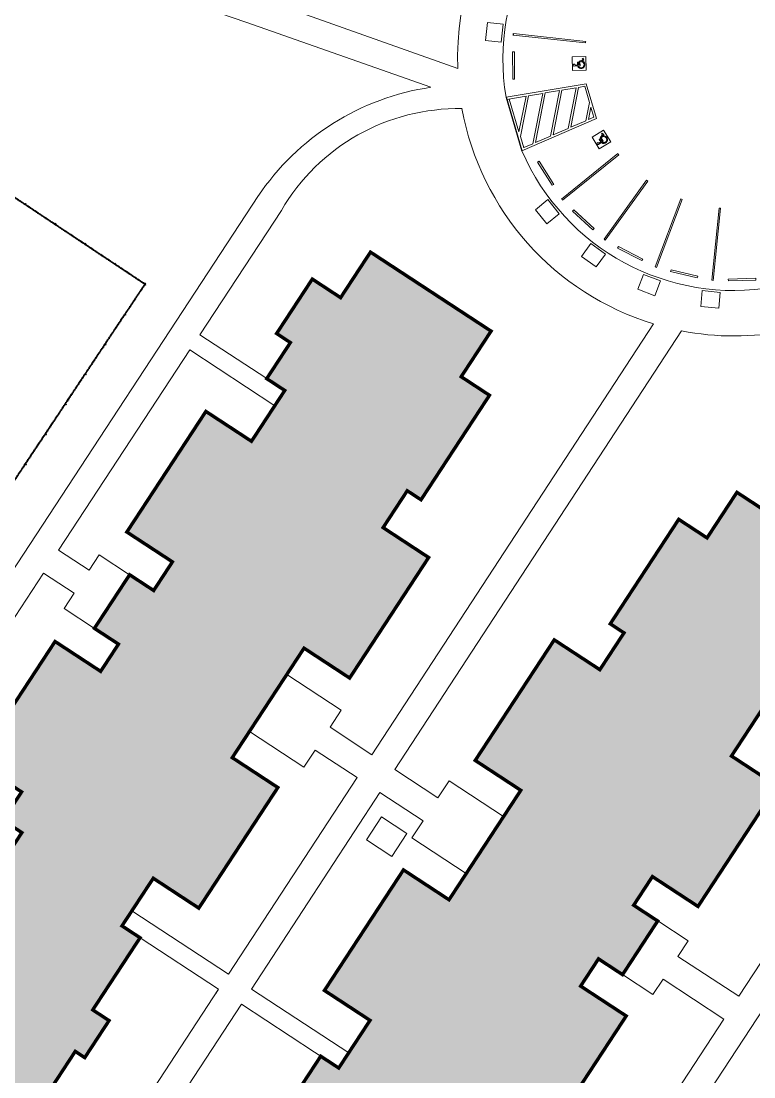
# Model space of a CAD drawing. Header units: feet. Extents: x 6763715 to 6770513, y 1886699 to 1891873.
# Drawn here: x 6766783.7 to 6766945.1, y 1888007.8 to 1888240.4 of the extents above; entities that cross this region are included whole.
import ezdxf

# ---------------------------------------------------------------- set-up
doc = ezdxf.new("R2010")
doc.units = ezdxf.units.FT
doc.header["$LTSCALE"] = 48
doc.header["$MEASUREMENT"] = 0
doc.layers.get('0').update_dxf_attribs({"lineweight": 0})
doc.layers.add('0-STRIPING', color=1, linetype='Continuous')
doc.layers.add('C-BLDG', color=7, linetype='Continuous')
for name, color, linetype, lineweight in [('C-BLDG-HTCH', 253, 'Continuous', 0), ('C-PKNG-STRP', 3, 'Continuous', 0), ('C-ROAD', 5, 'Continuous', 0), ('FENCE', 6, 'CLFN', 0), ('Handicap signs', 5, 'Continuous', 0), ('L-SITE-WALK', 6, 'Continuous', 0)]:
    doc.layers.add(name, color=color, linetype=linetype, lineweight=lineweight)
doc.styles.get("Standard").update_dxf_attribs({"font": 'arial.ttf'})
doc.linetypes.add('CLFN', pattern='A,0.25,0.1,["X",Standard,S=0.12,R=0,X=0,Y=-0.09],0.1,0.25', length=0.7)

# ---------------------------------------------------------------- blocks, each defined once
blk = doc.blocks.new('CRSTP')
for p, q in [((35.3, 9.8), (-35.9, -4.8)), ((35.9, 4.8), (-34.9, -9.7)), ((35.9, 4.8), (35.3, 9.8)), ((-34.9, -9.7), (-35.9, -4.8))]:
    blk.add_line(p, q)
blk = doc.blocks.new('A$C63C72EB0')
at = {"layer": 'FENCE', "lineweight": 25}
for p, q in [((1, 1.5), (5, 1.5)), ((1, 0.5), (5, 0.5)), ((5.5, 1.5), (9.5, 1.5)), ((5.5, 0.5), (9.5, 0.5)), ((10, 1.5), (14, 1.5)), ((10, 0.5), (14, 0.5)), ((14.5, 1.5), (18.5, 1.5)), ((14.5, 0.5), (18.5, 0.5)), ((19, 1.5), (23, 1.5)), ((19, 0.5), (23, 0.5)), ((23.5, 1.5), (27.5, 1.5)), ((23.5, 0.5), (27.5, 0.5)), ((28, 1.5), (32, 1.5)), ((28, 0.5), (32, 0.5)), ((32.5, 1.5), (36.5, 1.5)), ((32.5, 0.5), (36.5, 0.5)), ((37, 1.5), (41, 1.5)), ((37, 0.5), (41, 0.5)), ((41.5, 1.5), (45.5, 1.5)), ((41.5, 0.5), (45.5, 0.5)), ((46, 1.5), (50, 1.5)), ((46, 0.5), (50, 0.5)), ((50.5, 1.5), (54.5, 1.5)), ((50.5, 0.5), (54.5, 0.5)), ((55, 1.5), (59, 1.5)), ((55, 0.5), (59, 0.5)), ((59.5, 1.5), (63.5, 1.5)), ((59.5, 0.5), (63.5, 0.5)), ((64, 1.5), (68, 1.5)), ((64, 0.5), (68, 0.5)), ((68.5, 1.5), (72.5, 1.5)), ((68.5, 0.5), (72.5, 0.5)), ((73, 1.5), (77, 1.5)), ((73, 0.5), (77, 0.5)), ((77.5, 1.5), (81.5, 1.5)), ((77.5, 0.5), (81.5, 0.5)), ((82, 1.5), (86, 1.5)), ((82, 0.5), (86, 0.5)), ((86.5, 1.5), (90.5, 1.5)), ((86.5, 0.5), (90.5, 0.5)), ((91, 1.5), (95, 1.5)), ((91, 0.5), (95, 0.5))]:
    blk.add_line(p, q, dxfattribs=at)
for points in [[(0, 4), (0, 0), (1, 0), (1, 4), (0, 4)], [(5, 2), (5, 0), (5.5, 0), (5.5, 2), (5, 2)], [(9.5, 2), (9.5, 0), (10, 0), (10, 2), (9.5, 2)], [(14, 2), (14, 0), (14.5, 0), (14.5, 2), (14, 2)], [(18.5, 2), (18.5, 0), (19, 0), (19, 2), (18.5, 2)], [(23, 2), (23, 0), (23.5, 0), (23.5, 2), (23, 2)], [(27.5, 2), (27.5, 0), (28, 0), (28, 2), (27.5, 2)], [(32, 2), (32, 0), (32.5, 0), (32.5, 2), (32, 2)], [(36.5, 2), (36.5, 0), (37, 0), (37, 2), (36.5, 2)], [(41, 2), (41, 0), (41.5, 0), (41.5, 2), (41, 2)], [(45.5, 2), (45.5, 0), (46, 0), (46, 2), (45.5, 2)], [(50, 2), (50, 0), (50.5, 0), (50.5, 2), (50, 2)], [(54.5, 2), (54.5, 0), (55, 0), (55, 2), (54.5, 2)], [(59, 2), (59, 0), (59.5, 0), (59.5, 2), (59, 2)], [(63.5, 2), (63.5, 0), (64, 0), (64, 2), (63.5, 2)], [(68, 2), (68, 0), (68.5, 0), (68.5, 2), (68, 2)], [(72.5, 2), (72.5, 0), (73, 0), (73, 2), (72.5, 2)], [(77, 2), (77, 0), (77.5, 0), (77.5, 2), (77, 2)], [(81.5, 2), (81.5, 0), (82, 0), (82, 2), (81.5, 2)], [(86, 2), (86, 0), (86.5, 0), (86.5, 2), (86, 2)], [(90.5, 2), (90.5, 0), (91, 0), (91, 2), (90.5, 2)]]:
    blk.add_lwpolyline(points, dxfattribs=at)

msp = doc.modelspace()

# ---------------------------------------------------------------- hatches: boundary and pattern name
at = {"layer": 'C-BLDG-HTCH'}
h = msp.add_hatch(color=256, dxfattribs=at)
h.paths.add_polyline_path([(6766963.42, 1887822.84), (6766953.4, 1887829.44), (6766935.93, 1887802.93), (6766945.95, 1887796.33), (6766937.3, 1887783.26), (6766920.62, 1887794.25), (6766928.29, 1887805.81), (6766922.03, 1887809.94), (6766928.63, 1887819.96), (6766902.12, 1887837.43), (6766895.52, 1887827.41), (6766887.41, 1887832.75), (6766889.41, 1887835.78), (6766866.44, 1887850.92), (6766862.34, 1887844.69), (6766852.32, 1887851.3), (6766834.84, 1887824.79), (6766844.86, 1887818.18), (6766840.76, 1887811.96), (6766860.66, 1887798.84), (6766865.23, 1887805.79), (6766876.41, 1887798.49), (6766869.8, 1887788.47), (6766896.31, 1887771), (6766902.92, 1887781.02), (6766909.14, 1887776.91), (6766912.05, 1887781.33), (6766928.79, 1887770.3), (6766921.34, 1887758.99), (6766931.74, 1887752.14), (6766931.19, 1887751.3), (6766943.65, 1887743.09), (6766944.2, 1887743.92), (6766954.59, 1887737.07), (6766972.26, 1887763.85), (6766967.94, 1887766.7), (6766974.89, 1887777.25), (6766984.91, 1887770.65), (6767002.38, 1887797.15), (6766992.43, 1887803.86), (6766996.52, 1887810.05), (6767001.94, 1887806.48), (6767009.85, 1887818.48), (6767004.43, 1887822.06), (6767008.37, 1887828.04), (6767018.39, 1887821.44), (6767035.86, 1887847.95), (6767025.84, 1887854.55), (6767032.8, 1887865.1), (6767037.12, 1887862.25), (6767054.78, 1887889.04), (6767044.38, 1887895.89), (6767044.93, 1887896.73), (6767032.46, 1887904.94), (6767031.91, 1887904.11), (6767021.51, 1887910.97), (6767014.06, 1887899.67), (6766997.36, 1887910.67), (6767000.27, 1887915.08), (6766994.04, 1887919.19), (6767000.65, 1887929.21), (6766974.14, 1887946.68), (6766967.54, 1887936.66), (6766956.39, 1887944.08), (6766960.97, 1887951.02), (6766941.07, 1887964.14), (6766936.97, 1887957.91), (6766926.95, 1887964.52), (6766909.47, 1887938.01), (6766919.49, 1887931.4), (6766915.39, 1887925.18), (6766938.35, 1887910.04), (6766940.35, 1887913.06), (6766948.46, 1887907.72), (6766941.85, 1887897.7), (6766968.36, 1887880.23), (6766974.97, 1887890.25), (6766980.95, 1887886.3), (6766981.23, 1887886.12), (6766988.83, 1887897.73), (6767005.53, 1887886.72), (6766996.9, 1887873.63), (6766986.88, 1887880.23), (6766969.41, 1887853.72), (6766979.43, 1887847.12), (6766963.49, 1887822.94)])
h.paths.add_polyline_path([(6766862.37, 1887943.39), (6766852.34, 1887949.97), (6766848.64, 1887944.33), (6766824.59, 1887960.09), (6766828.29, 1887965.73), (6766818.26, 1887972.31), (6766823.6, 1887980.47), (6766825.69, 1887979.1), (6766832.41, 1887989.34), (6766830.32, 1887990.71), (6766835.67, 1887998.87), (6766839.25, 1887996.51), (6766849.67, 1888012.4), (6766853.64, 1888009.8), (6766860.53, 1888020.3), (6766850.49, 1888026.88), (6766867.9, 1888053.43), (6766877.93, 1888046.85), (6766893.74, 1888070.96), (6766883.7, 1888077.54), (6766901.11, 1888104.09), (6766911.15, 1888097.52), (6766916.47, 1888105.63), (6766913.44, 1888107.62), (6766928.52, 1888130.63), (6766934.76, 1888126.54), (6766941.34, 1888136.58), (6766967.89, 1888119.17), (6766961.31, 1888109.13), (6766967.55, 1888105.04), (6766959.69, 1888093.06), (6766956.66, 1888095.04), (6766951.45, 1888087.1), (6766947.48, 1888089.7), (6766940.14, 1888078.51), (6766950.18, 1888071.93), (6766932.77, 1888045.38), (6766922.73, 1888051.96), (6766918.6, 1888045.65), (6766923.89, 1888042.18), (6766916.15, 1888030.36), (6766910.85, 1888033.84), (6766906.92, 1888027.84), (6766916.96, 1888021.26), (6766899.55, 1887994.71), (6766889.52, 1888001.29), (6766885.43, 1887995.05), (6766881.28, 1887997.77), (6766873.28, 1887985.56), (6766873.32, 1887985.54), (6766881.4, 1887980.24), (6766876.19, 1887972.3), (6766879.78, 1887969.95), (6766874.44, 1887961.79), (6766872.34, 1887963.16), (6766865.63, 1887952.92), (6766867.72, 1887951.55), (6766862.37, 1887943.39), (6766867.72, 1887951.55)])
h.paths.add_polyline_path([(6766741.53, 1888022.62), (6766751.56, 1888016.04), (6766747.86, 1888010.39), (6766771.91, 1887994.63), (6766775.61, 1888000.27), (6766785.64, 1887993.7), (6766790.99, 1888001.85), (6766788.9, 1888003.22), (6766795.61, 1888013.47), (6766797.7, 1888012.09), (6766803.05, 1888020.25), (6766799.46, 1888022.6), (6766809.88, 1888038.49), (6766805.9, 1888041.1), (6766812.79, 1888051.59), (6766822.82, 1888045.01), (6766840.23, 1888071.57), (6766830.19, 1888078.15), (6766846, 1888102.26), (6766856.04, 1888095.68), (6766873.44, 1888122.23), (6766863.41, 1888128.81), (6766868.73, 1888136.93), (6766871.76, 1888134.94), (6766886.84, 1888157.95), (6766880.61, 1888162.04), (6766887.19, 1888172.08), (6766860.63, 1888189.48), (6766854.05, 1888179.45), (6766847.82, 1888183.54), (6766839.96, 1888171.55), (6766842.99, 1888169.56), (6766837.78, 1888161.62), (6766841.75, 1888159.01), (6766834.42, 1888147.82), (6766824.38, 1888154.4), (6766806.97, 1888127.84), (6766817.01, 1888121.27), (6766812.88, 1888114.96), (6766807.58, 1888118.43), (6766799.83, 1888106.62), (6766805.13, 1888103.15), (6766801.2, 1888097.15), (6766791.16, 1888103.73), (6766773.76, 1888077.18), (6766783.79, 1888070.6), (6766779.7, 1888064.36), (6766783.85, 1888061.64), (6766775.85, 1888049.44), (6766775.82, 1888049.46), (6766767.73, 1888054.76), (6766762.52, 1888046.82), (6766758.93, 1888049.17), (6766753.59, 1888041.01), (6766755.68, 1888039.64), (6766748.96, 1888029.4), (6766746.87, 1888030.77), (6766741.53, 1888022.62), (6766746.87, 1888030.77)])
h.paths.add_polyline_path([(6766800.47, 1887926.03), (6766793.89, 1887916), (6766787.66, 1887920.08), (6766779.8, 1887908.1), (6766782.83, 1887906.11), (6766777.62, 1887898.16), (6766781.59, 1887895.56), (6766774.25, 1887884.37), (6766764.22, 1887890.95), (6766746.81, 1887864.39), (6766756.85, 1887857.81), (6766752.71, 1887851.51), (6766749.58, 1887853.56), (6766741.83, 1887841.75), (6766744.97, 1887839.69), (6766741.04, 1887833.7), (6766731, 1887840.28), (6766713.6, 1887813.73), (6766723.63, 1887807.15), (6766719.54, 1887800.91), (6766724.42, 1887797.71), (6766716.42, 1887785.51), (6766707.57, 1887791.31), (6766702.36, 1887783.36), (6766698.77, 1887785.72), (6766693.43, 1887777.56), (6766695.52, 1887776.19), (6766688.8, 1887765.95), (6766686.71, 1887767.32), (6766681.37, 1887759.16), (6766691.4, 1887752.59), (6766687.7, 1887746.94), (6766711.74, 1887731.18), (6766715.45, 1887736.82), (6766725.48, 1887730.24), (6766730.83, 1887738.4), (6766728.74, 1887739.77), (6766735.45, 1887750.01), (6766737.54, 1887748.64), (6766742.89, 1887756.8), (6766739.3, 1887759.15), (6766749.72, 1887775.04), (6766745.74, 1887777.64), (6766752.62, 1887788.14), (6766762.66, 1887781.56), (6766780.07, 1887808.11), (6766770.03, 1887814.69), (6766785.84, 1887838.81), (6766795.88, 1887832.23), (6766813.28, 1887858.78), (6766803.25, 1887865.36), (6766808.57, 1887873.48), (6766811.6, 1887871.49), (6766826.68, 1887894.5), (6766820.45, 1887898.59), (6766827.02, 1887908.62)])
h.paths.add_polyline_path([(6766610.33, 1888050.68), (6766603.76, 1888040.64), (6766597.52, 1888044.73), (6766589.66, 1888032.74), (6766592.33, 1888030.99), (6766587.13, 1888023.05), (6766591.46, 1888020.21), (6766584.12, 1888009.01), (6766574.08, 1888015.59), (6766556.67, 1887989.04), (6766566.71, 1887982.46), (6766558.49, 1887969.92), (6766548.45, 1887976.5), (6766531.04, 1887949.94), (6766541.08, 1887943.36), (6766532.86, 1887930.82), (6766522.82, 1887937.4), (6766505.41, 1887910.85), (6766515.45, 1887904.27), (6766511.36, 1887898.03), (6766515.78, 1887895.13), (6766504.81, 1887878.41), (6766493.49, 1887885.83), (6766486.66, 1887875.41), (6766485.83, 1887875.95), (6766477.64, 1887863.47), (6766478.48, 1887862.92), (6766471.66, 1887852.51), (6766498.48, 1887834.91), (6766501.32, 1887839.24), (6766511.89, 1887832.32), (6766505.31, 1887822.28), (6766531.86, 1887804.87), (6766538.44, 1887814.91), (6766544.75, 1887810.77), (6766542.6, 1887807.5), (6766554.62, 1887799.62), (6766556.77, 1887802.89), (6766562.76, 1887798.96), (6766556.18, 1887788.93), (6766582.74, 1887771.52), (6766589.31, 1887781.56), (6766599.88, 1887774.63), (6766597.04, 1887770.3), (6766623.88, 1887752.72), (6766630.71, 1887763.13), (6766631.54, 1887762.58), (6766639.73, 1887775.06), (6766638.89, 1887775.61), (6766645.72, 1887786.03), (6766634.4, 1887793.45), (6766645.37, 1887810.18), (6766649.79, 1887807.28), (6766653.87, 1887813.52), (6766663.91, 1887806.94), (6766681.32, 1887833.49), (6766671.28, 1887840.07), (6766679.51, 1887852.62), (6766689.54, 1887846.04), (6766706.95, 1887872.59), (6766696.91, 1887879.17), (6766705.14, 1887891.71), (6766715.17, 1887885.14), (6766732.58, 1887911.69), (6766722.54, 1887918.27), (6766729.88, 1887929.46), (6766734.21, 1887926.62), (6766739.42, 1887934.57), (6766742.09, 1887932.81), (6766749.95, 1887944.8), (6766743.71, 1887948.89), (6766750.29, 1887958.93), (6766723.74, 1887976.33), (6766717.16, 1887966.3), (6766710.92, 1887970.39), (6766695.84, 1887947.38), (6766698.87, 1887945.39), (6766693.55, 1887937.27), (6766683.52, 1887943.85), (6766666.11, 1887917.3), (6766676.14, 1887910.72), (6766667.92, 1887898.18), (6766657.88, 1887904.76), (6766640.48, 1887878.2), (6766650.51, 1887871.62), (6766642.29, 1887859.08), (6766632.25, 1887865.66), (6766614.85, 1887839.1), (6766624.88, 1887832.53), (6766620.79, 1887826.29), (6766632.4, 1887818.68), (6766621.43, 1887801.95), (6766608.32, 1887810.55), (6766614.9, 1887820.59), (6766588.35, 1887837.99), (6766581.77, 1887827.96), (6766557.45, 1887843.9), (6766564.03, 1887853.94), (6766537.47, 1887871.34), (6766530.89, 1887861.31), (6766517.78, 1887869.9), (6766528.75, 1887886.63), (6766540.35, 1887879.02), (6766544.44, 1887885.26), (6766554.48, 1887878.68), (6766571.88, 1887905.23), (6766561.85, 1887911.81), (6766570.07, 1887924.36), (6766580.11, 1887917.78), (6766597.51, 1887944.33), (6766587.48, 1887950.91), (6766595.7, 1887963.46), (6766605.74, 1887956.88), (6766623.15, 1887983.43), (6766613.11, 1887990.01), (6766618.43, 1887998.13), (6766621.46, 1887996.14), (6766636.55, 1888019.15), (6766630.31, 1888023.23), (6766636.89, 1888033.27)])

# ---------------------------------------------------------------- linework, layer by layer
at = {"layer": '0-STRIPING'}
msp.add_line((6766890.5, 1888223.6), (6766893.99, 1888211.78), dxfattribs=at)
msp.add_lwpolyline([(6766892.09, 1888237.26, -0.001701), (6766892.13, 1888237.59, -0.001701)], format="xyb", dxfattribs=at)
at = {"layer": 'C-BLDG', "const_width": 0.75}
for points in [[(6766788.9, 1888003.22), (6766795.61, 1888013.47), (6766797.7, 1888012.09), (6766803.05, 1888020.25), (6766799.46, 1888022.6), (6766809.88, 1888038.49), (6766805.9, 1888041.1), (6766812.79, 1888051.59), (6766822.82, 1888045.01), (6766840.23, 1888071.57), (6766830.19, 1888078.15), (6766846, 1888102.26), (6766856.04, 1888095.68), (6766873.44, 1888122.23), (6766863.41, 1888128.81), (6766868.73, 1888136.93), (6766871.76, 1888134.94), (6766886.84, 1888157.95), (6766880.61, 1888162.04), (6766887.19, 1888172.08), (6766860.63, 1888189.48), (6766854.05, 1888179.45), (6766847.82, 1888183.54), (6766839.96, 1888171.55), (6766842.99, 1888169.56), (6766837.78, 1888161.62), (6766841.75, 1888159.01), (6766834.42, 1888147.82), (6766824.38, 1888154.4), (6766806.97, 1888127.84), (6766817.01, 1888121.27), (6766812.88, 1888114.96), (6766807.58, 1888118.43), (6766799.83, 1888106.62), (6766805.13, 1888103.15), (6766801.2, 1888097.15), (6766791.16, 1888103.73), (6766773.76, 1888077.18), (6766783.79, 1888070.6), (6766779.7, 1888064.36), (6766783.85, 1888061.64), (6766775.85, 1888049.44)], [(6766839.25, 1887996.51), (6766849.67, 1888012.4), (6766853.64, 1888009.8), (6766860.53, 1888020.3), (6766850.49, 1888026.88), (6766867.9, 1888053.43), (6766877.93, 1888046.85), (6766893.74, 1888070.96), (6766883.7, 1888077.54), (6766901.11, 1888104.09), (6766911.15, 1888097.52), (6766916.47, 1888105.63), (6766913.44, 1888107.62), (6766928.52, 1888130.63), (6766934.76, 1888126.54), (6766941.34, 1888136.58), (6766967.89, 1888119.17)], [(6766947.48, 1888089.7), (6766940.14, 1888078.51), (6766950.18, 1888071.93), (6766932.77, 1888045.38), (6766922.73, 1888051.96), (6766918.6, 1888045.65), (6766923.89, 1888042.18), (6766916.15, 1888030.36), (6766910.85, 1888033.84), (6766906.92, 1888027.84), (6766916.96, 1888021.26), (6766899.55, 1887994.71)]]:
    msp.add_lwpolyline(points, dxfattribs=at)
at = {"layer": 'C-PKNG-STRP'}
for p, q in [((6766908, 1888235.54), (6766892.09, 1888237.26)), ((6766908.03, 1888235.87), (6766892.12, 1888237.59)), ((6766908.17, 1888226.55), (6766890.5, 1888223.6)), ((6766905.94, 1888225.67), (6766902.78, 1888225.15)), ((6766905.94, 1888225.67), (6766904.18, 1888216.72)), ((6766906.47, 1888225.76), (6766904.74, 1888216.96)), ((6766907.82, 1888225.99), (6766906.47, 1888225.76)), ((6766907.82, 1888225.99), (6766908.87, 1888222.43)), ((6766908.17, 1888226.55), (6766910.44, 1888218.88)), ((6766894.89, 1888223.83), (6766890.65, 1888223.12)), ((6766894.89, 1888223.83), (6766893.34, 1888215.98)), ((6766895.41, 1888223.91), (6766893.65, 1888214.94)), ((6766898.56, 1888224.44), (6766895.41, 1888223.91)), ((6766898.56, 1888224.44), (6766896.38, 1888213.35)), ((6766899.1, 1888224.53), (6766896.95, 1888213.6)), ((6766899.09, 1888224.53), (6766897.84, 1888218.17)), ((6766902.25, 1888225.06), (6766899.09, 1888224.53)), ((6766902.25, 1888225.06), (6766900.28, 1888215.04)), ((6766902.78, 1888225.15), (6766900.84, 1888215.28)), ((6766908.87, 1888222.43), (6766908.08, 1888218.41)), ((6766909.17, 1888221.39), (6766908.63, 1888218.65)), ((6766909.17, 1888221.39), (6766909.83, 1888219.17)), ((6766910.43, 1888218.88), (6766893.99, 1888211.78)), ((6766909.83, 1888219.17), (6766908.63, 1888218.65)), ((6766904.18, 1888216.72), (6766900.84, 1888215.28)), ((6766908.08, 1888218.41), (6766904.74, 1888216.96)), ((6766900.28, 1888215.04), (6766896.95, 1888213.6)), ((6766896.4, 1888213.36), (6766894.39, 1888212.49)), ((6766915.11, 1888211.19), (6766902.73, 1888201.16)), ((6766915.32, 1888210.93), (6766902.94, 1888200.9)), ((6766921.42, 1888205.31), (6766912.08, 1888192.31)), ((6766921.69, 1888205.11), (6766912.35, 1888192.12)), ((6766921.42, 1888205.31), (6766921.69, 1888205.11)), ((6766921.42, 1888205.31), (6766921.69, 1888205.11)), ((6766928.99, 1888201.2), (6766923.33, 1888186.23)), ((6766929.3, 1888201.08), (6766923.65, 1888186.11)), ((6766929.3, 1888201.08), (6766928.99, 1888201.2)), ((6766937.42, 1888199.18), (6766935.78, 1888183.27)), ((6766937.75, 1888199.15), (6766936.11, 1888183.23)), ((6766937.75, 1888199.15), (6766937.42, 1888199.18)), ((6766912.08, 1888192.31), (6766912.35, 1888192.12)), ((6766923.33, 1888186.23), (6766923.65, 1888186.11)), ((6766935.78, 1888183.27), (6766936.11, 1888183.23))]:
    msp.add_line(p, q, dxfattribs=at)
for points in [[(6766908, 1888235.54, -0.002525), (6766908.03, 1888235.87, -0.002525)], [(6766915.11, 1888211.19, 0.002525), (6766915.32, 1888210.93, 0.002525)], [(6766902.73, 1888201.16, 0.001701), (6766902.95, 1888200.9, 0.001701)]]:
    msp.add_lwpolyline(points, format="xyb", dxfattribs=at)
for points in [[(6766893.34, 1888215.98), (6766891.18, 1888223.13), (6766891.18, 1888223.13), (6766893.34, 1888215.98)], [(6766893.65, 1888214.94), (6766894.39, 1888212.48), (6766894.39, 1888212.48), (6766893.65, 1888214.94)]]:
    msp.add_lwpolyline(points, close=True, dxfattribs=at)
at = {"layer": 'C-ROAD'}
for points in [[(6766890.5, 1888223.6, -0.343058), (6766920.27, 1888278.69, -0.343058)], [(6766949.54, 1888181.79, -0.347223), (6766893.99, 1888211.78)]]:
    msp.add_lwpolyline(points, format="xyb", dxfattribs=at)
msp.add_lwpolyline([(6766890.5, 1888223.6), (6766890.5, 1888223.6), (6766893.99, 1888211.78), (6766893.99, 1888211.78)], close=True, dxfattribs=at)
at = {"layer": 'FENCE'}
msp.add_lwpolyline([(6766806.73, 1888175.62), (6766806.45, 1888175.8), (6766806.5, 1888175.87), (6766806.78, 1888175.69), (6766806.73, 1888175.62)], dxfattribs=at)
at = {"layer": 'Handicap signs'}
for p, q in [((6766905.12, 1888229.49), (6766905.06, 1888232.49)), ((6766905.5, 1888230.42), (6766906.78, 1888230.53)), ((6766905.71, 1888230.63), (6766906.22, 1888230.68)), ((6766906.21, 1888231.29), (6766906.22, 1888230.68)), ((6766906.4, 1888231.29), (6766906.21, 1888231.29)), ((6766906.28, 1888230.36), (6766906.47, 1888230.38)), ((6766906.41, 1888230.69), (6766906.4, 1888231.29)), ((6766906.41, 1888230.69), (6766906.58, 1888230.71)), ((6766907.37, 1888231.84), (6766906.56, 1888231.52)), ((6766906.56, 1888231.52), (6766906.58, 1888230.71)), ((6766906.77, 1888231.39), (6766907.63, 1888231.74)), ((6766906.78, 1888230.53), (6766906.77, 1888231.39)), ((6766907.13, 1888231.42), (6766907.38, 1888231.52)), ((6766907.26, 1888232.1), (6766907.44, 1888232.17)), ((6766907.37, 1888231.84), (6766907.26, 1888232.1)), ((6766907.63, 1888231.74), (6766907.44, 1888232.17)), ((6766910.99, 1888212.2), (6766909.43, 1888214.76)), ((6766910.85, 1888213.19), (6766911.91, 1888213.93)), ((6766911.2, 1888214.4), (6766911.03, 1888214.3)), ((6766911.03, 1888214.3), (6766911.35, 1888213.78)), ((6766911.51, 1888213.89), (6766911.2, 1888214.4)), ((6766911.76, 1888215.36), (6766911.22, 1888214.68)), ((6766911.22, 1888214.68), (6766911.64, 1888213.98)), ((6766911.46, 1888214.67), (6766912.03, 1888215.4)), ((6766911.91, 1888213.93), (6766911.46, 1888214.67)), ((6766911.51, 1888213.89), (6766911.64, 1888213.98)), ((6766911.53, 1888215.52), (6766911.65, 1888215.68)), ((6766911.76, 1888215.36), (6766911.53, 1888215.52)), ((6766912.03, 1888215.4), (6766911.65, 1888215.68)), ((6766911.76, 1888214.88), (6766911.93, 1888215.09)), ((6766910.93, 1888213.48), (6766911.35, 1888213.78)), ((6766911.56, 1888213.53), (6766911.72, 1888213.64))]:
    msp.add_line(p, q, dxfattribs=at)
for points in [[(6766905.12, 1888229.49), (6766908.11, 1888229.55), (6766908.06, 1888232.55), (6766905.06, 1888232.49)], [(6766910.99, 1888212.2), (6766913.55, 1888213.75), (6766911.99, 1888216.32), (6766909.43, 1888214.76)]]:
    msp.add_lwpolyline(points, close=True, dxfattribs=at)
for centre, radius, start, end in [((6766905.49, 1888230.64), 0.214, 359.5216, 278.3968), ((6766907.02, 1888230.76), 0.841, 208.5197, 64.5647), ((6766907.02, 1888230.76), 0.668, 215.2269, 80.4797), ((6766912, 1888214.25), 0.841, 238.6891, 94.7341), ((6766912, 1888214.25), 0.668, 245.3963, 110.6491), ((6766910.74, 1888213.38), 0.214, 29.6911, 308.5662)]:
    msp.add_arc(centre, radius, start, end, dxfattribs=at)
at = {"layer": 'L-SITE-WALK', "lineweight": 0}
for p, q in [((6766833.43, 1888240.05), (6766753.83, 1888267.31)), ((6766879.84, 1888229.92), (6766841.99, 1888243.37)), ((6766873.95, 1888225.77), (6766833.43, 1888240.05)), ((6766765.3, 1888094.14), (6766835.99, 1888201.97)), ((6766823.04, 1888171.28), (6766841.01, 1888198.68)), ((6766837.78, 1888161.62), (6766823.04, 1888171.28)), ((6766791.93, 1888123.83), (6766820.85, 1888167.93)), ((6766839.57, 1888155.66), (6766820.85, 1888167.93)), ((6766718.02, 1888011.07), (6766788.64, 1888118.81)), ((6766929.68, 1887996.2), (6766966.23, 1888051.96)), ((6766867.79, 1887912.74), (6766938.48, 1888020.58))]:
    msp.add_line(p, q, dxfattribs=at)
for points in [[(6766886.41, 1888240.07), (6766885.97, 1888236.09), (6766889.44, 1888235.71), (6766889.89, 1888239.68), (6766886.41, 1888240.07)], [(6766899.49, 1888195.72), (6766896.96, 1888198.82), (6766899.67, 1888201.03), (6766902.2, 1888197.93), (6766899.49, 1888195.72)], [(6766910.36, 1888186.21), (6766907.11, 1888188.54), (6766909.16, 1888191.38), (6766912.4, 1888189.05), (6766910.36, 1888186.21)], [(6766923.24, 1888179.85), (6766924.49, 1888183.16), (6766920.75, 1888184.58), (6766919.51, 1888181.3), (6766923.24, 1888179.85)], [(6766933.36, 1888177.48), (6766937.34, 1888177.12), (6766937.67, 1888180.61), (6766933.71, 1888181), (6766933.36, 1888177.48)], [(6766922.97, 1888173.67), (6766860.96, 1888078.8)], [(6766929.13, 1888172.13), (6766865.98, 1888075.51)], [(6766791.93, 1888123.83), (6766798.66, 1888119.42), (6766800.89, 1888122.82), (6766807.58, 1888118.43), (6766799.83, 1888106.62), (6766793.14, 1888111), (6766795.37, 1888114.4), (6766788.64, 1888118.81)], [(6766860.96, 1888078.8), (6766851.73, 1888084.85), (6766854.2, 1888088.62), (6766842.21, 1888096.47), (6766833.98, 1888083.93), (6766845.97, 1888076.07), (6766848.44, 1888079.83), (6766857.67, 1888073.78)], [(6766865.98, 1888075.51), (6766875.49, 1888069.27), (6766877.96, 1888073.04), (6766889.95, 1888065.18), (6766881.72, 1888052.63), (6766869.74, 1888060.49), (6766872.2, 1888064.26), (6766862.69, 1888070.49)], [(6766857.67, 1888073.78), (6766829.38, 1888030.49)], [(6766862.69, 1888070.49), (6766834.39, 1888027.2)], [(6766941.77, 1888025.6), (6766970.69, 1888069.7)], [(6766829.38, 1888030.49), (6766808.1, 1888044.44)], [(6766941.77, 1888025.6), (6766928.36, 1888034.39), (6766930.58, 1888037.79), (6766923.89, 1888042.18), (6766916.15, 1888030.36), (6766922.84, 1888025.98), (6766925.07, 1888029.38), (6766938.48, 1888020.58)], [(6766827.19, 1888027.14), (6766809.88, 1888038.49)], [(6766827.19, 1888027.14), (6766789.28, 1887969.14)], [(6766827.19, 1888027.14), (6766826.58, 1888026.21)], [(6766855.84, 1888013.14), (6766834.39, 1888027.2)], [(6766832.21, 1888023.85), (6766794.29, 1887965.85)], [(6766853.64, 1888009.8), (6766832.21, 1888023.85)]]:
    msp.add_lwpolyline(points, dxfattribs=at)
for points in [[(6766873.95, 1888225.77, 0.212839), (6766835.85, 1888201.73)], [(6766880.79, 1888221.07, 0.272126), (6766841.01, 1888198.68, 0.269664)]]:
    msp.add_lwpolyline(points, format="xyb", dxfattribs=at)
msp.add_lwpolyline([(6766865.34, 1888056.41), (6766868.62, 1888061.43), (6766863.04, 1888065.08), (6766859.76, 1888060.06)], close=True, dxfattribs=at)
for centre, radius, start, end in [((6766940.81, 1888232.01), 61.01, 96.7257, 181.9613), ((6766940.81, 1888232.01), 61.01, 190.3278, 252.9996), ((6766940.79, 1888231.74), 60.73, 258.9351, 281.1277)]:
    msp.add_arc(centre, radius, start, end, dxfattribs=at)

# ---------------------------------------------------------------- block references
at = {"layer": 'C-PKNG-STRP'}
for p, xscale, yscale, zscale, rotation in [((6766892.15, 1888230.57), 0.08333333332441965, 0.08333333332441965, 0.08333333332441965, 79.01073190795316), ((6766899.21, 1888206.84), 0.08333333332234721, 0.08333333332234721, 0.08333333332234721, 291.2457401960299), ((6766907.51, 1888196.61), 0.08333333332655286, 0.08333333332655286, 0.08333333332655286, 305.5162428783571), ((6766917.84, 1888189.17), 0.08333333334596625, 0.08333333334596625, 0.08333333334596625, 321.1850871640986), ((6766929.71, 1888184.69), 0.08333333333624021, 0.08333333333624021, 0.08333333333624021, 335.2230285366951), ((6766942.46, 1888183.43), 0.08333333333656344, 0.08333333333656344, 0.08333333333656344, 350.1821976810323)]:
    msp.add_blockref('CRSTP', p, dxfattribs=dict(at, xscale=xscale, yscale=yscale, zscale=zscale, rotation=rotation))
at = {"layer": 'FENCE'}
for p, xscale, yscale, zscale, rotation in [((6766784.54, 1888199.88), -0.08333333333333331, 0.08333333333333331, 0.08333333333333333, 326.3739763400563), ((6766791.13, 1888195.5), -0.08333333333333331, 0.08333333333333331, 0.08333333333333333, 326.3739763400563), ((6766797.72, 1888191.12), -0.08333333333333331, 0.08333333333333331, 0.08333333333333333, 326.3739763400563), ((6766804.32, 1888186.73), -0.08333333333333331, 0.08333333333333331, 0.08333333333333333, 326.3739763400563), ((6766810.91, 1888182.35), -0.08333333333333331, 0.08333333333333331, 0.08333333333333333, 326.3739763400563), ((6766810.88, 1888182.46), 0.08333333333333336, 0.08333333333333336, 0.08333333333333336, 236.3739763400563), ((6766802.07, 1888169.21), -0.08333333333333336, 0.08333333333333336, 0.08333333333333333, 236.3739763400563), ((6766797.69, 1888162.62), -0.08333333333333336, 0.08333333333333336, 0.08333333333333333, 236.3739763400563), ((6766793.3, 1888156.03), -0.08333333333333336, 0.08333333333333336, 0.08333333333333333, 236.3739763400563), ((6766788.92, 1888149.43), -0.08333333333333331, 0.08333333333333331, 0.08333333333333333, 236.3739763400563), ((6766784.53, 1888142.84), -0.08333333333333331, 0.08333333333333331, 0.08333333333333333, 236.3739763400563), ((6766780.15, 1888136.25), -0.08333333333333336, 0.08333333333333336, 0.08333333333333333, 236.3739763400563)]:
    msp.add_blockref('A$C63C72EB0', p, dxfattribs=dict(at, xscale=xscale, yscale=yscale, zscale=zscale, rotation=rotation))

doc.saveas('drawing.dxf')
